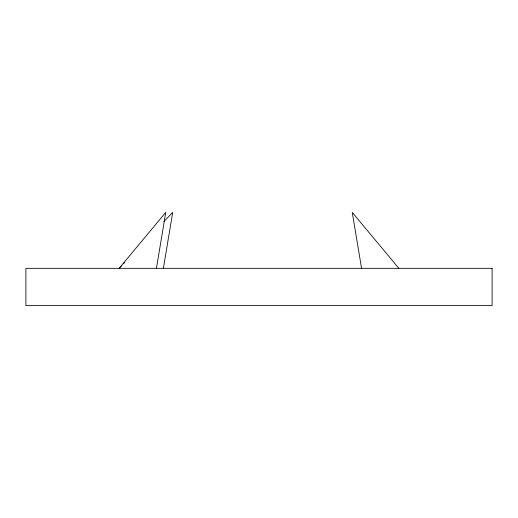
<?xml version="1.0" encoding="UTF-8"?>
<svg xmlns="http://www.w3.org/2000/svg" width="518" height="518" viewBox="0 0 518 518"><rect width="100%" height="100%" fill="white"/><g stroke="black" fill="none" stroke-linecap="round" stroke-linejoin="round"><path stroke-width="0.78" d="M156.436 268.324L165.76 212.38L119.14 268.324L121.931 265.41M163.384 268.324L172.708 212.38L163.785 221.704M123.601 263.662L124.721 262.496M398.86 268.324L352.24 212.38L361.564 268.324M492.1 268.324L25.9 268.324L25.9 305.62L492.1 305.62L492.1 268.324"/></g></svg>
